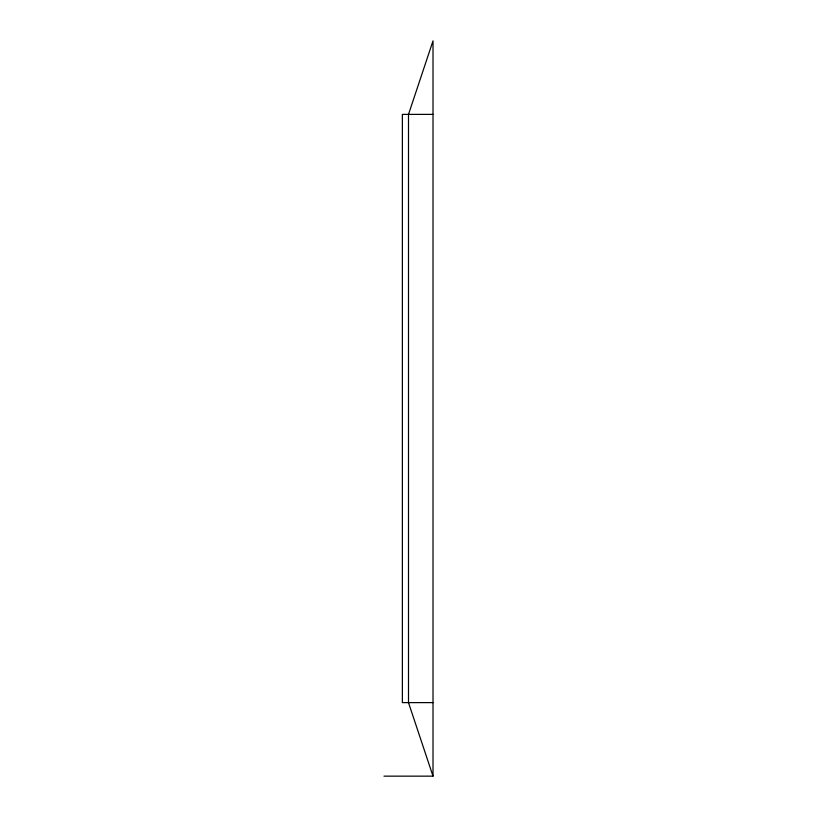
<?xml version="1.0" encoding="UTF-8"?>
<svg xmlns="http://www.w3.org/2000/svg" width="817" height="817" viewBox="0 0 817 817"><rect width="100%" height="100%" fill="white"/><g stroke="black" fill="none" stroke-linecap="round" stroke-linejoin="round"><path stroke-width="1.23" d="M433.01 114.38L402.373 114.38L402.373 702.62L433.01 702.62M383.99 776.15L433.01 776.15L433.01 40.85L408.5 114.38L408.5 702.62L433.01 776.15"/></g></svg>
